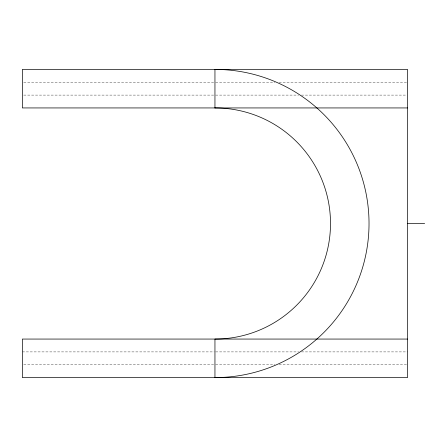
<?xml version="1.0" encoding="UTF-8"?>
<svg xmlns="http://www.w3.org/2000/svg" width="447" height="447" viewBox="0 0 447 447"><rect width="100%" height="100%" fill="white"/><g stroke="black" fill="none" stroke-linecap="round" stroke-linejoin="round"><path stroke-width="0.34" stroke-dasharray="2.23 1.68" d="M23.747 82.259L214.951 82.259M215.644 82.259L274.961 82.259M279.146 82.259L407.547 82.259M23.747 95.099L214.253 95.099M215.644 95.099L298.685 95.099M301.479 95.099L406.848 95.099M22.35 351.901L214.253 351.901M215.644 351.901L298.685 351.901M301.479 351.901L407.547 351.901M23.747 364.741L214.253 364.741M215.644 364.741L274.961 364.741M279.146 364.741L407.547 364.741"/><path stroke-width="0.67" d="M407.547 107.939L22.35 107.939L22.35 69.419L407.547 69.419L407.547 377.581L22.35 377.581L22.35 339.061L407.547 339.061M407.547 223.5L424.65 223.5M214.951 107.939L214.951 69.419A154.081 154.081 0 0 1 369.026 223.5A154.081 154.081 0 0 1 214.951 377.581L214.951 339.061A115.561 115.561 0 0 0 330.506 223.5A115.561 115.561 0 0 0 214.951 107.939"/></g></svg>
